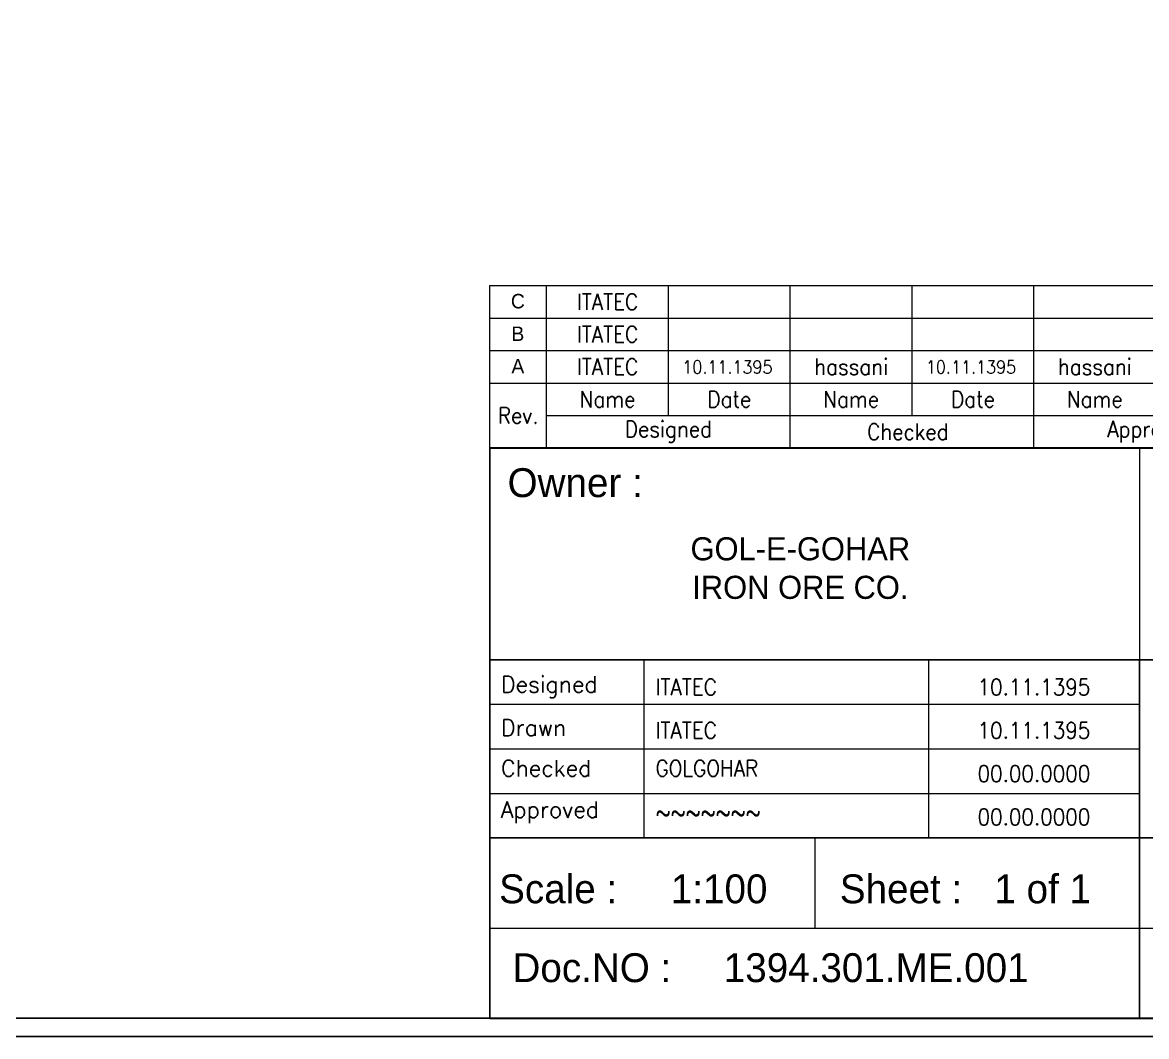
# Model space of a CAD drawing. Header units: inches. Extents: x -350577 to -266477, y -437959 to -377535.
# Drawn here: x -291015 to -275563, y -436935 to -422995 of the extents above; entities that cross this region are included whole.
import ezdxf

# ---------------------------------------------------------------- set-up
doc = ezdxf.new("R2010")
doc.units = ezdxf.units.IN
doc.header["$MEASUREMENT"] = 0
doc.layers.add('AZ_Title Line', color=91, linetype='Continuous', lineweight=9)
doc.layers.add('ORGINAL', color=7, linetype='Continuous', lineweight=13)
doc.layers.add('TEXT', color=7, linetype='Continuous')
doc.styles.add('ROMANS', font='ROMANS.shx', dxfattribs={"width": 0.9})
doc.styles.add('style2', font='italic.shx')

msp = doc.modelspace()

# ---------------------------------------------------------------- linework, layer by layer
for points in [[(-350576.7, -436934.7), (-266476.7, -436934.7), (-266476.7, -377534.7), (-350576.7, -377534.7)], [(-350326.7, -436684.7), (-266726.7, -436684.7), (-266726.7, -377784.7), (-350326.7, -377784.7)]]:
    msp.add_lwpolyline(points, close=True)
at = {"layer": 'AZ_Title Line', "color": 7}
for p, q in [((-284590.5, -428844.5), (-284590.5, -426611.5)), ((-266726.7, -428844.5), (-284590.5, -428844.5)), ((-284590.5, -428844.5), (-266726.7, -428844.5)), ((-266726.7, -428844.5), (-284590.5, -428844.5)), ((-284590.5, -434203.6), (-284590.5, -431821.8))]:
    msp.add_line(p, q, dxfattribs=at)
at = {"layer": 'AZ_Title Line'}
for p, q in [((-284590.5, -426611.5), (-266726.7, -426611.5)), ((-283809, -428844.5), (-283809, -426611.5)), ((-282134.2, -428397.9), (-282134.2, -426611.5)), ((-280459.5, -428844.5), (-280459.5, -426611.5)), ((-278784.8, -428397.9), (-278784.8, -426611.5)), ((-277110, -428844.5), (-277110, -426611.5)), ((-284590.5, -427058.1), (-266726.7, -427058.1)), ((-284590.5, -427504.7), (-266726.7, -427504.7)), ((-284590.5, -427951.3), (-266726.7, -427951.3)), ((-283809, -428397.9), (-273760.6, -428397.9)), ((-275658.6, -428844.5), (-275658.6, -431821.8)), ((-284590.5, -431756.3), (-266726.7, -431756.3)), ((-282469.2, -434203.6), (-282469.2, -431756.3)), ((-278561.5, -431756.3), (-278561.5, -434203.6)), ((-275658.6, -431756.3), (-275658.6, -434203.6)), ((-284590.5, -432368.1), (-275658.6, -432368.1)), ((-275658.6, -432491.7), (-275658.6, -433608.2)), ((-284590.5, -432980), (-275658.6, -432980)), ((-284590.5, -433591.8), (-275658.6, -433591.8)), ((-284590.5, -434203.6), (-275658.6, -434203.6)), ((-284590.5, -436684.7), (-284590.5, -434203.6)), ((-284590.5, -434203.6), (-266726.7, -434203.6)), ((-284590.5, -434203.6), (-266726.7, -434203.6)), ((-280124.6, -434203.6), (-280124.6, -435444.2)), ((-275658.6, -434203.6), (-275658.6, -436684.7)), ((-284590.5, -435444.2), (-273177.5, -435444.2))]:
    msp.add_line(p, q, dxfattribs=at)
at = {"layer": 'AZ_Title Line', "const_width": 24.3}
for points in [[(-266726.7, -428844.5), (-284590.5, -428844.5)], [(-284590.5, -436684.7), (-284590.5, -428844.5)], [(-266726.7, -431756.3), (-284590.5, -431756.3)], [(-275658.6, -436684.7), (-275658.6, -431756.3)], [(-266726.7, -434203.6), (-284590.5, -434203.6)], [(-266726.7, -436684.7), (-284590.5, -436684.7)]]:
    msp.add_lwpolyline(points, dxfattribs=at)
at = {"layer": 'ORGINAL'}
for p, q in [((-284590.5, -428844.5), (-266726.7, -428844.5)), ((-284590.5, -436684.7), (-266726.7, -436684.7))]:
    msp.add_line(p, q, dxfattribs=at)
for p in [(-278561.5, -432368.1), (-278561.5, -432980), (-278561.5, -433591.8)]:
    msp.add_point(p, dxfattribs=at)

# ---------------------------------------------------------------- texts
at = {"layer": 'TEXT', "attachment_point": 5, "style": 'style2'}
for s, insert, char_height in [('\\A1;{\\fImprint MT Shadow|b0|i0|c0|p82;C}', (-284204.9, -426827.3), 198.487), ('\\A1;{\\fImprint MT Shadow|b0|i0|c0|p82;B}', (-284204.9, -427273.9), 198.487), ('\\A1;{\\fImprint MT Shadow|b0|i0|c0|p82;A}', (-284204.9, -427720.5), 198.487), ('\\A1;{\\fImprint MT Shadow|b0|i0|c0|p82;Owner :}', (-283417.1, -429323.7), 396.974), ('\\A1;{\\fImprint MT Shadow|b0|i0|c0|p82;GOL-E-GOHAR \\PIRON ORE CO.}', (-280321.5, -430497.2), 317.579), ('\\A1;{\\fImprint MT Shadow|b0|i0|c0|p82;Scale :     1:100}', (-282617.9, -434907.5), 396.974), ('\\A1;{\\fImprint MT Shadow|b0|i0|c0|p82;Sheet :   1 of 1}', (-278052.2, -434907.5), 396.974), ('\\A1;{\\fImprint MT Shadow|b0|i0|c0|p82;Doc.NO :}', (-283187.2, -435991.2), 396.974), ('\\A1;{\\fImprint MT Shadow|b0|i0|c0|p82;1394.301.ME.001}', (-279278.8, -435991.2), 396.974)]:
    msp.add_mtext(s, dxfattribs=dict(at, insert=insert, char_height=char_height))
at = {"layer": 'TEXT', "attachment_point": 5, "style": 'ROMANS'}
for s, insert, char_height, width in [('ITATEC', (-282971.6, -426834.8), 223.3, 1674.734), ('ITATEC', (-282971.6, -427281.4), 223.3, 1674.734), ('ITATEC', (-282971.6, -427728), 223.3, 1674.734), ('{\\C40;10.11.1395}', (-281324.2, -427731.6), 178.638, 2322.297), ('hassani', (-279622.1, -427728), 223.3, 1674.734), ('{\\C40;10.11.1395}', (-277974.8, -427731.6), 178.638, 2322.297), ('hassani', (-276272.7, -427728), 223.3, 1674.734)]:
    msp.add_mtext(s, dxfattribs=dict(at, insert=insert, char_height=char_height, width=width))
at = {"layer": 'TEXT', "color": 40, "style": 'ROMANS'}
for s, insert, char_height, width, attachment_point in [('Name', (-282971.6, -428174.6), 223.3, 781.542, 5), ('Date', (-281296.9, -428174.6), 223.3, 781.542, 5), ('Name', (-279622.1, -428174.6), 223.3, 781.542, 5), ('Date', (-277947.4, -428174.6), 223.3, 781.542, 5), ('Name', (-276272.7, -428174.6), 223.3, 781.542, 5), ('Rev.', (-284199.7, -428397.9), 223.3, 781.542, 5), ('Designed', (-282134.2, -428621.2), 223.3, 781.542, 5), ('\\pxqc;Approved', (-275493.6, -428621.2), 223.298, 781.542, 5), ('\\pxqc;Checked', (-278843, -428621.2), 223.298, 781.542, 5), ('{\\W1; Designed}', (-284590.5, -432130.6), 223.298, 2121.329, 4), ('ITATEC', (-282312.4, -432130.6), 223.3, 3750.949, 4), ('10.11.1395', (-277110, -432130.6), 223.3, 2902.872, 5), ('{\\W1; Drawn}', (-284590.5, -432688.8), 223.298, 2121.329, 4), ('ITATEC', (-282312.4, -432726.1), 223.3, 3750.949, 4), ('10.11.1395', (-277110, -432726.1), 223.3, 2902.872, 5), ('{\\W1; Checked}', (-284590.5, -433247.1), 223.298, 2121.329, 4), ('GOLGOHAR', (-282312.4, -433247.1), 223.3, 3750.949, 4), ('00.00.0000', (-277110, -433321.5), 223.3, 2902.872, 5), ('{\\W1; Approved}', (-284590.5, -433852.4), 223.298, 2121.329, 4), ('~~~~~~~', (-282312.4, -433852.4), 223.3, 3750.949, 4), ('00.00.0000', (-277110, -433917), 223.3, 2902.872, 5)]:
    msp.add_mtext(s, dxfattribs=dict(at, insert=insert, char_height=char_height, width=width, attachment_point=attachment_point))

doc.saveas('drawing.dxf')
